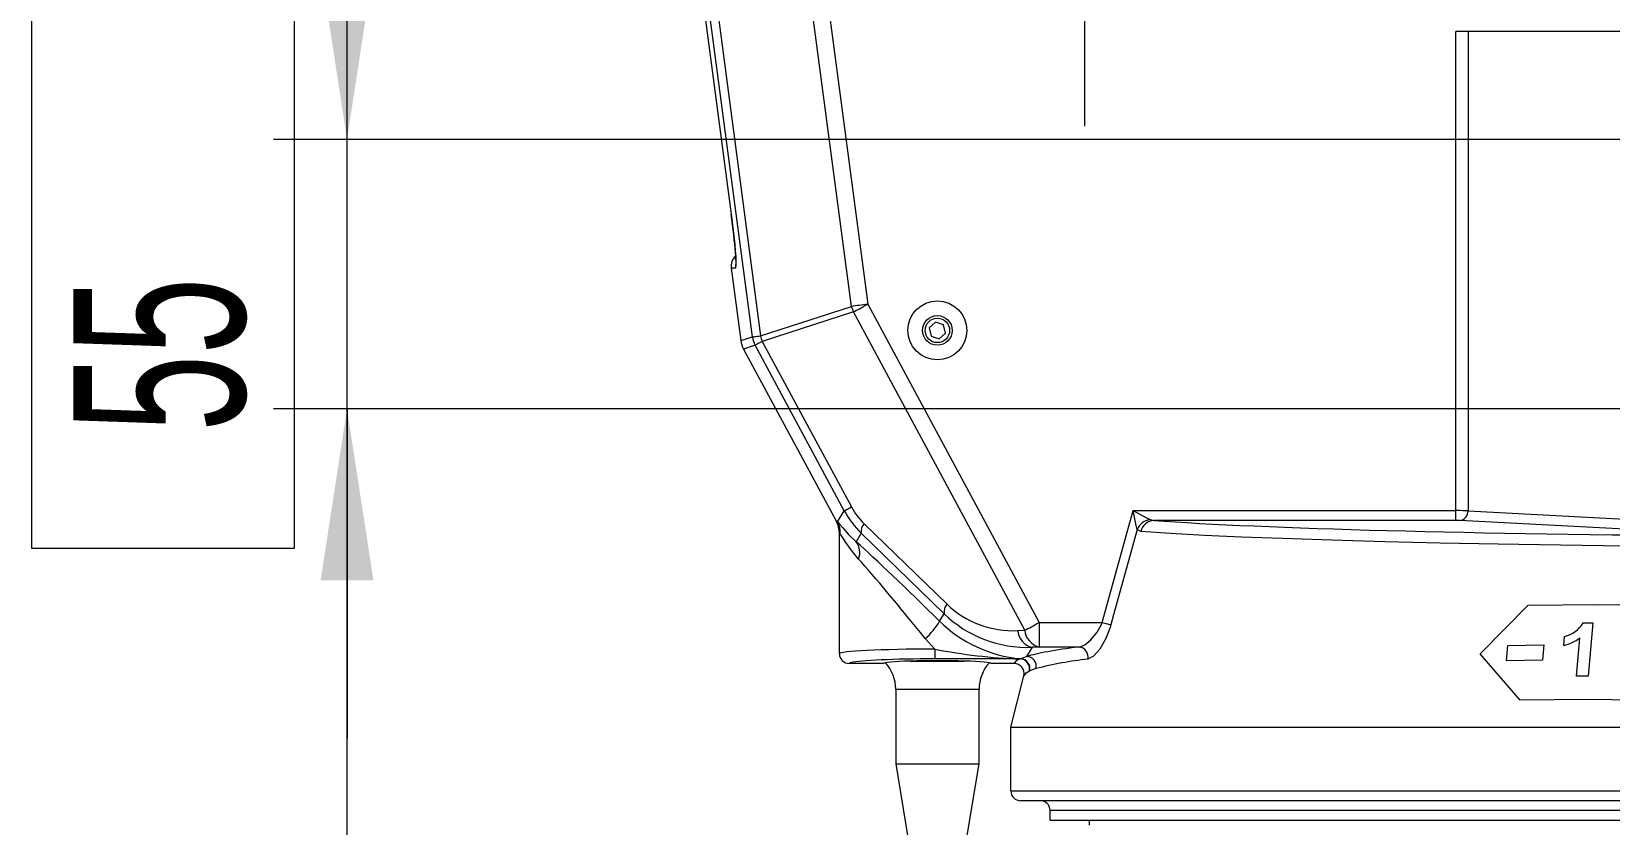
# Model space of a CAD drawing. Header units: millimetres. Extents: x 26 to 585, y 36 to 406.
# Drawn here: x 355.87 to 388.08, y 275.96 to 292.15 of the extents above; entities that cross this region are included whole.
import ezdxf

# ---------------------------------------------------------------- set-up
doc = ezdxf.new("R2010")
doc.units = ezdxf.units.MM
doc.styles.add('SLDTEXTSTYLE0', font='TXT', dxfattribs={"width": 0.605})
doc.dimstyles.new('SLDDIMSTYLE0', dxfattribs={"dimtxt": 3.5, "dimasz": 3.5, "dimexe": 0, "dimexo": 0.0625, "dimgap": 0.875, "dimtad": 1, "dimtoh": 1, "dimlfac": 10, "dimrnd": 1e-09, "dimzin": 12, "dimdsep": 46, "dimtxsty": 'SLDTEXTSTYLE0', "dimsah": 1, "dimcen": 0.09, "dimadec": 0, "dimazin": 0, "dimtfac": 1, "dimtdec": 3, "dimtofl": 0, "dimtmove": 0, "dimatfit": 3, "dimfxl": 1, "dimfrac": 2, "dimtolj": 1, "dimtzin": 12, "dimarcsym": 0})
doc.dimstyles.new('SLDDIMSTYLE1', dxfattribs={"dimtxt": 3.5, "dimasz": 3.5, "dimexe": 0, "dimexo": 0.0625, "dimgap": 0.875, "dimtad": 1, "dimtoh": 1, "dimlfac": 10, "dimrnd": 1e-09, "dimzin": 12, "dimdsep": 46, "dimtxsty": 'SLDTEXTSTYLE0', "dimsah": 1, "dimcen": 0.09, "dimadec": 0, "dimazin": 0, "dimtfac": 1, "dimtdec": 3, "dimtofl": 0, "dimtmove": 0, "dimatfit": 3, "dimfxl": 1, "dimfrac": 2, "dimtolj": 1, "dimtzin": 12, "dimarcsym": 0})
doc.dimstyles.new('SLDDIMSTYLE2', dxfattribs={"dimtxt": 3.5, "dimasz": 3.5, "dimexe": 0, "dimexo": 0.0625, "dimgap": -0.875, "dimtad": 1, "dimtoh": 1, "dimlfac": 10, "dimrnd": 1e-09, "dimzin": 12, "dimdsep": 46, "dimtxsty": 'SLDTEXTSTYLE0', "dimsah": 1, "dimcen": 0.09, "dimadec": 0, "dimazin": 0, "dimtfac": 1, "dimtdec": 3, "dimtofl": 0, "dimtmove": 0, "dimatfit": 3, "dimfxl": 1, "dimfrac": 2, "dimtolj": 1, "dimtzin": 12, "dimarcsym": 0})

# ---------------------------------------------------------------- blocks, each defined once
blk = doc.blocks.new('*D114')
at = {"color": 7, "linetype": 'Continuous', "lineweight": 0, "transparency": 16777216}
for p, q in [((362.31, 289.946), (362.31, 296.677)), ((361.237, 292.791), (355.871, 292.791)), ((355.871, 292.791), (355.871, 281.602)), ((361.237, 281.602), (361.237, 292.791)), ((393.375, 289.946), (360.81, 289.946)), ((362.31, 284.446), (362.31, 289.946)), ((393.375, 284.446), (360.81, 284.446)), ((362.31, 284.446), (362.31, 277.715)), ((355.871, 281.602), (361.237, 281.602))]:
    blk.add_line(p, q, dxfattribs=at)
for points in [[(362.31, 289.946), (362.849, 293.446), (361.772, 293.446)], [(362.31, 284.446), (361.772, 280.946), (362.849, 280.946)]]:
    blk.add_solid(points, dxfattribs=at)
at = {"color": 7, "linetype": 'Continuous', "lineweight": 0, "transparency": 16777216, "insert": (356.725, 283.189), "char_height": 3.5, "attachment_point": 1, "rotation": 90, "style": 'SLDTEXTSTYLE0'}
blk.add_mtext(' 55 ', dxfattribs=at)
blk = doc.blocks.new('*D115')
at = {"color": 7, "linetype": 'Continuous', "lineweight": 0, "transparency": 16777216}
for p, q in [((397.523, 321.076), (397.523, 315.71)), ((408.712, 321.076), (397.523, 321.076)), ((408.712, 315.71), (408.712, 321.076)), ((391.61, 288.212), (391.61, 316.137)), ((395.11, 288.212), (395.11, 316.137)), ((397.523, 315.71), (408.712, 315.71)), ((391.61, 314.637), (384.879, 314.637)), ((391.61, 314.637), (395.11, 314.637)), ((395.11, 314.637), (408.712, 314.637))]:
    blk.add_line(p, q, dxfattribs=at)
for points in [[(391.61, 314.637), (388.11, 315.175), (388.11, 314.098)], [(395.11, 314.637), (398.61, 314.098), (398.61, 315.175)]]:
    blk.add_solid(points, dxfattribs=at)
at = {"color": 7, "linetype": 'Continuous', "lineweight": 0, "transparency": 16777216, "insert": (399.11, 320.222), "char_height": 3.5, "attachment_point": 1, "style": 'SLDTEXTSTYLE0'}
blk.add_mtext(' 35 ', dxfattribs=at)
blk = doc.blocks.new('*D116')
at = {"color": 7, "linetype": 'Continuous', "lineweight": 0, "transparency": 16777216}
for p, q in [((393.36, 305.858), (393.36, 309.424)), ((395.11, 291.681), (395.11, 309.424)), ((393.36, 307.924), (386.629, 307.924)), ((393.36, 307.924), (395.11, 307.924)), ((395.11, 307.924), (409.379, 307.924))]:
    blk.add_line(p, q, dxfattribs=at)
for points in [[(393.36, 307.924), (389.86, 308.463), (389.86, 307.386)], [(395.11, 307.924), (398.61, 307.386), (398.61, 308.463)]]:
    blk.add_solid(points, dxfattribs=at)
at = {"color": 7, "linetype": 'Continuous', "lineweight": 0, "transparency": 16777216, "insert": (398.443, 312.436), "char_height": 3.5, "attachment_point": 1, "style": 'SLDTEXTSTYLE0'}
blk.add_mtext('17.5', dxfattribs=at)
blk = doc.blocks.new('*D117')
at = {"color": 7, "linetype": 'Continuous', "lineweight": 0, "transparency": 16777216}
for p, q in [((393.345, 284.446), (360.81, 284.446)), ((362.31, 258.446), (362.31, 284.446)), ((403.619, 258.446), (360.81, 258.446))]:
    blk.add_line(p, q, dxfattribs=at)
for points in [[(362.31, 284.446), (361.772, 280.946), (362.849, 280.946)], [(362.31, 258.446), (362.849, 261.946), (361.772, 261.946)]]:
    blk.add_solid(points, dxfattribs=at)
at = {"color": 7, "linetype": 'Continuous', "lineweight": 0, "transparency": 16777216, "insert": (357.798, 267.439), "char_height": 3.5, "attachment_point": 1, "rotation": 90, "style": 'SLDTEXTSTYLE0'}
blk.add_mtext('260', dxfattribs=at)
blk = doc.blocks.new('SW_CENTERMARKSYMBOL_24')
at = {"color": 0, "linetype": 'Continuous', "lineweight": 0}
for p, q in [((0, 0.7), (0, 18.743)), ((0, 0), (0, 0.35)), ((-0.7, 0), (-12.672, 0)), ((0, 0), (-0.35, 0)), ((0, 0), (0, -0.35)), ((0, 0), (0.35, 0)), ((0.7, 0), (10.097, 0)), ((0, -0.7), (0, -13.529))]:
    blk.add_line(p, q, dxfattribs=at)

msp = doc.modelspace()

# ---------------------------------------------------------------- linework, layer by layer
at = {"color": 7, "linetype": 'Continuous', "lineweight": 15}
for p, q in [((370.586228, 285.913936), (368.899822, 298.66286)), ((369.063148, 298.684467), (370.749555, 285.93554)), ((369.041677, 296.815924), (370.152816, 288.415925)), ((369.042085, 296.815977), (370.153223, 288.415978)), ((372.608426, 286.536584), (371.397947, 295.687584)), ((371.723534, 295.777498), (372.940104, 286.580459)), ((385.192004, 292.146263), (384.941037, 292.146263)), ((384.941037, 282.366387), (384.941037, 292.146263)), ((385.192004, 292.146263), (385.192004, 282.364809)), ((389.123279, 292.146263), (385.192004, 292.146263)), ((370.152816, 288.415925), (370.153223, 288.415978)), ((370.153221, 287.315924), (370.348813, 285.837299)), ((370.153905, 287.315977), (370.349491, 285.837389)), ((370.240578, 287.315977), (370.153905, 287.315977)), ((370.749555, 285.93554), (372.608426, 286.536584)), ((372.645529, 286.421839), (370.786656, 285.820795)), ((376.144503, 279.923742), (372.645529, 286.421839)), ((372.940104, 286.580459), (376.439078, 280.082361)), ((374.324064, 286.215667), (374.195407, 286.099703)), ((374.195407, 286.099703), (374.231504, 285.930301)), ((374.488819, 286.162228), (374.324064, 286.215667)), ((374.524917, 285.992826), (374.488819, 286.162228)), ((370.349491, 285.837389), (370.586228, 285.913936)), ((370.6416, 285.742689), (370.404862, 285.666142)), ((372.460347, 282.365016), (370.6416, 285.742689)), ((370.786656, 285.820795), (372.605404, 282.443123)), ((374.231504, 285.930301), (374.39626, 285.876862)), ((374.39626, 285.876862), (374.524917, 285.992826)), ((370.404258, 285.665817), (372.299738, 282.145641)), ((370.404862, 285.666142), (372.300342, 282.145966)), ((372.323219, 282.135435), (372.460347, 282.365016)), ((377.724558, 280.082361), (378.353919, 282.366387)), ((378.353919, 282.366387), (384.941037, 282.366387)), ((378.700519, 282.184226), (378.778565, 282.166509)), ((384.941037, 282.166509), (378.778565, 282.166509)), ((384.941037, 282.166509), (384.941037, 282.366387)), ((388.955967, 281.955312), (385.024692, 282.164931)), ((385.192004, 282.364809), (389.123279, 282.15519)), ((372.360162, 279.446539), (372.360162, 281.907367)), ((372.806889, 281.904525), (372.703545, 281.731505)), ((374.498343, 280.262423), (372.806889, 281.904525)), ((372.865695, 282.098398), (374.557149, 280.456296)), ((378.516769, 281.939452), (378.437142, 281.983744)), ((374.406095, 280.107979), (374.498343, 280.262423)), ((385.437503, 279.445528), (386.422611, 280.439679)), ((375.999694, 279.917588), (376.144503, 279.923742)), ((376.439078, 280.082361), (377.724558, 280.082361)), ((376.439078, 280.082361), (376.439078, 279.583045)), ((387.544239, 280.074319), (387.741022, 280.073861)), ((387.741022, 280.073861), (387.647259, 278.987681)), ((374.306291, 279.540839), (374.114203, 279.755489)), ((376.294269, 279.576891), (376.182283, 279.389403)), ((376.439078, 279.583045), (376.294269, 279.576891)), ((377.251643, 279.583045), (376.439078, 279.583045)), ((385.980232, 279.303383), (386.006911, 279.613745)), ((386.006911, 279.613745), (386.738091, 279.627391)), ((386.738091, 279.627391), (386.711513, 279.316969)), ((387.14733, 279.611597), (387.163645, 279.799623)), ((387.404782, 278.98809), (387.472253, 279.76952)), ((373.260161, 279.246264), (372.560193, 279.246264)), ((373.812644, 279.296265), (374.677633, 279.296265)), ((374.677633, 279.296265), (374.90768, 279.296265)), ((375.929078, 279.246264), (375.460161, 279.246264)), ((376.043127, 279.338832), (376.036525, 279.338919)), ((376.041527, 279.340058), (376.058263, 279.34377)), ((376.041527, 279.340058), (376.044799, 279.339989)), ((376.058263, 279.34377), (376.182283, 279.389403)), ((386.256229, 278.499701), (385.437503, 279.445528)), ((386.711513, 279.316969), (385.980232, 279.303383)), ((375.860162, 277.946264), (376.122966, 278.997483)), ((376.243561, 279.095695), (376.237926, 279.09141)), ((376.373887, 279.141171), (376.243561, 279.095695)), ((387.647259, 278.987681), (387.404782, 278.98809)), ((373.510161, 278.720092), (373.510161, 277.196264)), ((375.210161, 277.196264), (375.210161, 278.720092)), ((375.860162, 277.946264), (391.515426, 277.946264)), ((375.860162, 276.646265), (375.860162, 277.946264)), ((373.510161, 277.196264), (373.760162, 275.696264)), ((373.510161, 277.196264), (374.6066, 277.196264)), ((374.6066, 277.196264), (375.210161, 277.196264)), ((374.960162, 275.696264), (375.210161, 277.196264)), ((375.860162, 276.646265), (391.515426, 276.646265)), ((391.536509, 276.446264), (376.060162, 276.446264)), ((410.060161, 276.246264), (376.660162, 276.246264)), ((376.660162, 276.046264), (376.660162, 276.246264)), ((376.660162, 276.046264), (410.060161, 276.046264)), ((377.460162, 276.046264), (377.460162, 275.946265))]:
    msp.add_line(p, q, dxfattribs=at)
at = {"color": 8, "linetype": 'Continuous', "lineweight": 15}
for p, q in [((370.153905, 287.315977), (370.153221, 287.315924)), ((373.510161, 278.720092), (374.6066, 278.720092)), ((374.6066, 278.720092), (375.210161, 278.720092))]:
    msp.add_line(p, q, dxfattribs=at)
at = {"color": 7, "linetype": 'Continuous', "lineweight": 15, "flags": 128}
for points in [[(370.152816, 288.415925), (370.165308, 288.319773), (370.187518, 288.139234), (370.207043, 287.967081), (370.223275, 287.808872), (370.235731, 287.66974), (370.244069, 287.554667), (370.248176, 287.468902), (370.248716, 287.425257), (370.24828, 287.411846), (370.248365, 287.412516)], [(372.940104, 286.580459), (372.894748, 286.574457), (372.849771, 286.568508), (372.805555, 286.562661), (372.762467, 286.55696), (372.720869, 286.551459), (372.68111, 286.546198), (372.643524, 286.541227), (372.608426, 286.536584)], [(372.645529, 286.421839), (372.676699, 286.438624), (372.71008, 286.456601), (372.745392, 286.475615), (372.782336, 286.495508), (372.820605, 286.516113), (372.859876, 286.537258), (372.899821, 286.558766), (372.940104, 286.580459)], [(370.586228, 285.913936), (370.591155, 285.914586), (370.600802, 285.915864), (370.615074, 285.917751), (370.633836, 285.920233), (370.656908, 285.923285), (370.684065, 285.926876), (370.715047, 285.930974), (370.749555, 285.93554)], [(370.786656, 285.820795), (370.756008, 285.804293), (370.728491, 285.789476), (370.704372, 285.776488), (370.683882, 285.765455), (370.667218, 285.756485), (370.654541, 285.749657), (370.645975, 285.745043), (370.6416, 285.742689)], [(372.460347, 282.365016), (372.464722, 282.367372), (372.473289, 282.371984), (372.485965, 282.37881), (372.502629, 282.387782), (372.523119, 282.398816), (372.547239, 282.411803), (372.574756, 282.42662), (372.605404, 282.443123)], [(378.353919, 282.366387), (378.355202, 282.365712), (378.415447, 282.334045), (378.538488, 282.269377), (378.630403, 282.221072), (378.700519, 282.184226)], [(378.437142, 281.983744), (378.420304, 282.061155), (378.398232, 282.162628), (378.368691, 282.298461), (378.354226, 282.36497), (378.353919, 282.366387)], [(372.323219, 282.135435), (372.329929, 282.128943), (372.370347, 282.082696), (372.428332, 282.012854), (372.5464, 281.880846), (372.703545, 281.731505)], [(372.3606, 281.90924), (372.360165, 281.907382), (372.360162, 281.907367)], [(372.752164, 281.379014), (372.601262, 281.563764), (372.480838, 281.738835), (372.426094, 281.826107), (372.385278, 281.889898), (372.378902, 281.898711)], [(378.437142, 281.983744), (378.381968, 281.783541), (377.95794, 280.240751), (377.901226, 280.033853)], [(404.656026, 281.772127), (403.751788, 281.744865), (402.769713, 281.719422), (401.734947, 281.696565), (400.531211, 281.674381), (399.277975, 281.655698), (397.945559, 281.640274), (396.579619, 281.628806), (395.230255, 281.621549), (393.86799, 281.618153), (392.462529, 281.61873), (391.063626, 281.623415), (389.720614, 281.631885), (388.402696, 281.644143), (387.082375, 281.660637), (385.807872, 281.680931), (384.622079, 281.704167), (383.496517, 281.730693), (382.409558, 281.761242), (381.402487, 281.794856), (380.569668, 281.827582), (379.812641, 281.862403), (379.12042, 281.900052), (378.516769, 281.939452)], [(386.422611, 280.439679), (387.816556, 280.450314), (389.251733, 280.429573)], [(376.144503, 279.923742), (376.175675, 279.940527), (376.209056, 279.958502), (376.244368, 279.977516), (376.281312, 279.997409), (376.319581, 280.018015), (376.358852, 280.039161), (376.398796, 280.060669), (376.439078, 280.082361)], [(377.251643, 279.583045), (377.369444, 279.625768), (377.496171, 279.726916), (377.622248, 279.883599), (377.70969, 280.04588), (377.724558, 280.082361)], [(377.901226, 280.033853), (377.886394, 279.982781), (377.799353, 279.755587), (377.67413, 279.536232), (377.548458, 279.394625), (377.43182, 279.334813)], [(377.724558, 280.082361), (377.752379, 280.074721), (377.779618, 280.067242), (377.805705, 280.060081), (377.830096, 280.053382), (377.852277, 280.047292), (377.871788, 280.041935), (377.888219, 280.037425), (377.901226, 280.033853)], [(376.237926, 279.09141), (376.157688, 279.044587), (376.122966, 278.997483)], [(389.085173, 278.489878), (387.650637, 278.510039), (386.256229, 278.499701)]]:
    msp.add_lwpolyline(points, dxfattribs=at)
at = {"color": 8, "linetype": 'Continuous', "lineweight": 15, "flags": 128}
msp.add_lwpolyline([(370.24361, 287.413059), (370.238991, 287.379668), (370.240578, 287.315977)], dxfattribs=at)
at = {"color": 7, "linetype": 'Continuous', "lineweight": 15}
for radius in [0.6, 0.3025, 0.25]:
    msp.add_circle((374.360162, 286.046264), radius, dxfattribs=at)
for centre, radius, start, end in [((370.450631, 287.355264), 0.3, 134.1689237, 187.5333398), ((373.340537, 286.709939), 0.752356, 193.3215797, 202.5153199), ((370.844494, 285.902867), 0.5, 187.5352467, 208.3007558), ((370.845888, 285.903319), 0.500756, 187.5655905, 208.2707084), ((371.082595, 285.979856), 0.500725, 187.5649338, 208.2713651), ((371.481869, 286.108951), 0.752565, 193.3222078, 202.5133445), ((371.862281, 281.908425), 0.49832, 0.0937414, 28.4690536), ((371.915281, 281.918109), 0.445088, 358.2109913, 29.8747971), ((378.746778, 281.850212), 0.337202, 97.8850131, 156.6716294), ((378.794334, 281.883874), 0.283075, 93.1934748, 168.6770204), ((385.002212, 282.353713), 0.190116, 276.7907848, 3.3459457), ((371.891019, 281.908861), 0.487989, 358.8081287, 27.6650309), ((373.040597, 281.939492), 0.236309, 137.7433882, 188.5092118), ((372.415078, 281.512118), 0.362414, 338.4526211, 37.2540055), ((374.732051, 280.29739), 0.236309, 137.7433882, 188.5092118), ((373.126943, 280.870124), 1.488991, 311.5321181, 329.2126371), ((376.309412, 282.05478), 2.722619, 225.6470767, 264.7071868), ((376.389358, 279.956804), 0.391632, 185.7469319, 255.9480567), ((376.534167, 279.962958), 0.391632, 185.7469319, 255.9480567), ((387.01657, 280.404403), 0.622407, 283.6682194, 327.9718189), ((377.236841, 279.382795), 0.200796, 346.1747505, 85.7726396), ((386.888221, 280.557934), 0.981168, 285.312428, 306.5298843), ((372.56034, 279.446441), 0.200177, 179.9721125, 269.9579314), ((372.710162, 278.720092), 0.8, 0, 42.5886616), ((376.397737, 279.497311), 2.091898, 178.8077129, 184.2821604), ((376.394097, 289.985827), 10.651605, 258.6963526, 268.1031522), ((375.073588, 200.30012), 79.044665, 89.30199498, 90.55228144), ((376.010162, 278.720092), 0.8, 137.4113384, 180), ((375.928838, 279.046133), 0.200131, 345.9310646, 89.9312437), ((376.032669, 279.36742), 0.02876, 277.7042594, 287.9382044), ((376.040862, 279.343888), 0.005541, 294.1282544, 315.2779836), ((376.040991, 279.136755), 0.202088, 347.0333655, 89.3942605), ((376.042559, 279.138937), 0.201065, 346.3271471, 89.3615425), ((376.048527, 279.143256), 0.20075, 346.2954798, 87.2202009), ((376.178552, 279.18846), 0.200978, 346.3908318, 88.9362287), ((378.224385, 272.018009), 7.359604, 96.1822446, 104.5627365), ((376.060162, 276.646264), 0.2, 180, 270), ((376.460162, 276.246264), 0.2, 0, 90)]:
    msp.add_arc(centre, radius, start, end, dxfattribs=at)
at = {"color": 8, "linetype": 'Continuous', "lineweight": 15}
for centre, radius, start, end in [((370.451546, 287.355286), 0.300225, 134.2575492, 187.5234174), ((370.356216, 285.783773), 0.054036, 97.1495808, 97.8747074), ((370.398586, 285.677077), 0.012608, 296.7348373, 299.8498001)]:
    msp.add_arc(centre, radius, start, end, dxfattribs=at)
at = {"color": 7, "linetype": 'Continuous', "lineweight": 15}
for centre, major_axis, ratio, start_param, end_param in [((370.095073, 288.415977), (-0.145903, 1.099974), 0.051952745, 3.134701611, 4.705497938), ((374.799794, 277.49834), (-2.497339, 4.650662), 0.024793695, 6.19232034, 6.308388605), ((374.265766, 283.390419), (1.488561, 1.456209), 0.957618598, 2.872824917, 3.16264497), ((373.97119, 283.231802), (1.126922, 1.112151), 0.943750971, 2.871969368, 3.161789421), ((393.360162, 282.408913), (16.149444, 0), 0.0349221, 3.585881864, 5.478383039), ((384.941037, 282.362895), (0.3, 0), 0.011640256, 0.57982711, 1.570796327), ((384.941037, 282.163017), (0.1, 0), 0.034920769, 0.57982711, 1.570796327), ((374.360162, 277.261615), (-1.997482, 4.650875), 0.021572832, 6.196368468, 6.312436733), ((374.713543, 279.591872), (-2.497801, 2.512892), 0.04171584, 4.877623209, 5.688322526), ((374.360162, 279.239381), (-1.997389, 2.513741), 0.040641236, 4.886782962, 5.697482279), ((376.325718, 282.126118), (1.863969, 1.827165), 0.954814676, 3.162340134, 3.947738297), ((376.031143, 281.9675), (1.502563, 1.482869), 0.943750971, 3.161789421, 3.947187584), ((393.360162, 279.233745), (17.43272, 0), 0.052412278, 2.749311274, 2.970394697), ((374.360162, 279.446539), (2, 0), 0.047167001, 1.597734872, 3.141592653), ((374.360162, 279.246813), (1.8, 0), 0.052407779, 1.597734872, 2.921903455), ((374.360162, 279.246264), (1.1, 0), 0.052407779, 0, 3.141592654), ((393.360162, 279.233745), (17.43272, 0), 0.052412278, 3.026323849, 3.127889898)]:
    msp.add_ellipse(centre, major_axis=major_axis, ratio=ratio, start_param=start_param, end_param=end_param, dxfattribs=at)
at = {"color": 8, "linetype": 'Continuous', "lineweight": 15}
msp.add_ellipse((374.360162, 279.246813), major_axis=(1.8, 0), ratio=0.052407779, start_param=2.921903455, end_param=3.147407793, dxfattribs=at)

# ---------------------------------------------------------------- block references
at = {"color": 7, "linetype": 'Continuous', "lineweight": 0}
msp.add_blockref('SW_CENTERMARKSYMBOL_24', (377.360162, 303.746264), dxfattribs=at)

# ---------------------------------------------------------------- dimensions: what is measured, and where the dimension line sits
for base, p1, p2, dimstyle, picture, middle in [((395.110162, 314.636682), (391.610162, 288.211575), (395.110162, 288.211575), 'SLDDIMSTYLE2', '*D115', (403.117467, 314.636682)), ((395.110162, 307.924087), (393.360162, 305.858485), (395.110162, 291.680954), 'SLDDIMSTYLE1', '*D116', (403.117467, 307.924087))]:
    dim = msp.add_linear_dim(base=base, p1=p1, p2=p2, dimstyle=dimstyle, dxfattribs=at)
    dim.commit()
    dim.dimension.update_dxf_attribs({"geometry": picture, "text_midpoint": middle, "dimtype": 160})
for base, p1, p2, dimstyle, picture, middle in [((362.310143, 289.946264), (393.375472, 284.446264), (393.375472, 289.946264), 'SLDDIMSTYLE2', '*D114', (362.310143, 287.196264)), ((362.310143, 284.446264), (403.619133, 258.446264), (393.344851, 284.446264), 'SLDDIMSTYLE0', '*D117', (362.310143, 271.446264))]:
    dim = msp.add_linear_dim(base=base, p1=p1, p2=p2, angle=90, dimstyle=dimstyle, dxfattribs=at)
    dim.commit()
    dim.dimension.update_dxf_attribs({"geometry": picture, "text_midpoint": middle, "dimtype": 160})

doc.saveas('drawing.dxf')
